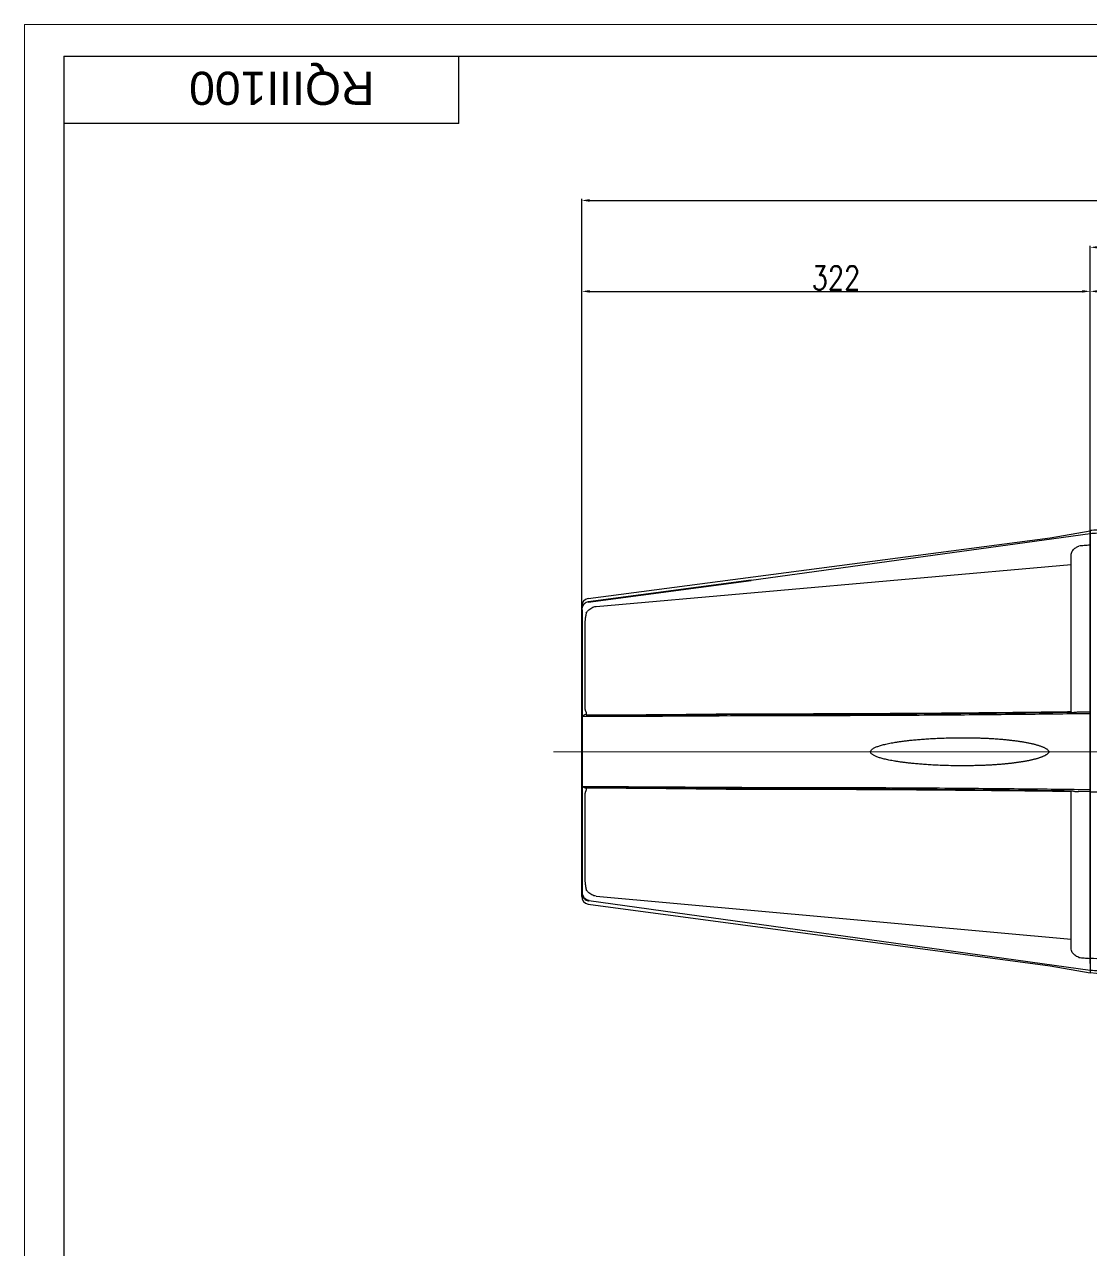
# Model space of a CAD drawing. Header units: millimetres. Extents: x 1758 to 4202, y 581 to 2263.
# Drawn here: x 1758 to 2433, y 1487 to 2263 of the extents above; entities that cross this region are included whole.
import ezdxf

# ---------------------------------------------------------------- set-up
doc = ezdxf.new("R2010")
doc.units = ezdxf.units.MM
doc.linetypes.add('CENTER2', pattern=[28.575, 19.05, -3.175, 3.175, -3.175])
for name, color, linetype, lineweight in [('01___PRT_ALL_DTM_PLN', 7, 'Continuous', 40), ('01___PRT_DEF_DTM_PLN', 3, 'Continuous', 18), ('1CEN', 4, 'CENTER2', 9), ('3-细实线', 5, 'Continuous', 9), ('CU', 7, 'Continuous', 30), ('尺寸', 3, 'Continuous', 9), ('尺寸线', 3, 'Continuous', 15), ('粗实线', 7, 'Continuous', 40), ('细实线', 3, 'Continuous', 13)]:
    doc.layers.add(name, color=color, linetype=linetype, lineweight=lineweight)
doc.styles.get("Standard").update_dxf_attribs({"font": 'arial.ttf'})
doc.styles.add('STYLE1', font='txt.shx', dxfattribs={"width": 0.8, "height": 3, "bigfont": 'gbcbig.shx'})
doc.dimstyles.new('工程标注', dxfattribs={"dimtxt": 6, "dimasz": 5, "dimexe": 1, "dimexo": 0, "dimgap": 1, "dimtad": 1, "dimdec": 0, "dimdsep": 46, "dimtxsty": 'STYLE1', "dimcen": 1, "dimclrd": 256, "dimclrt": 256, "dimadec": 0, "dimazin": 2, "dimtfac": 1, "dimtdec": 0, "dimtmove": 0, "dimatfit": 3, "dimfxl": 0, "dimtolj": 1, "dimarcsym": 0})

# ---------------------------------------------------------------- blocks, each defined once
blk = doc.blocks.new('*D10')
at = {"layer": 'DEFPOINTS', "color": 0, "ltscale": 10, "transparency": 16777216}
for p in [(2433, 2094.16), (2630, 2088.4), (2433, 1942.64)]:
    blk.add_point(p, dxfattribs=at)
at = {"layer": '尺寸线', "color": 0, "lineweight": -2, "ltscale": 10, "transparency": 16777216}
for p, q in [((2433, 1942.64), (2433, 2095.16)), ((2630, 2088.4), (2630, 2095.16))]:
    blk.add_line(p, q, dxfattribs=at)
at = {"layer": '尺寸线', "lineweight": -2, "ltscale": 10, "transparency": 16777216}
blk.add_line((2625, 2094.16), (2438, 2094.16), dxfattribs=at)
at = {"layer": '尺寸线', "ltscale": 10, "transparency": 16777216}
for points in [[(2438, 2094.99), (2438, 2093.33), (2433, 2094.16)], [(2625, 2094.99), (2625, 2093.33), (2630, 2094.16)]]:
    blk.add_solid(points, dxfattribs=at)
at = {"layer": '尺寸线', "ltscale": 10, "transparency": 16777216, "insert": (2531.5, 2102.66), "char_height": 3, "attachment_point": 5, "style": 'STYLE1'}
blk.add_mtext('\\A1;{\\H5x;197}', dxfattribs=at)
blk = doc.blocks.new('*D12')
at = {"layer": 'DEFPOINTS', "color": 0, "ltscale": 10, "transparency": 16777216}
for p in [(2908, 2122.05), (2433, 2095.16), (2908, 2095.16)]:
    blk.add_point(p, dxfattribs=at)
at = {"layer": '尺寸线', "color": 0, "lineweight": -2, "ltscale": 10, "transparency": 16777216}
for p, q in [((2433, 2095.16), (2433, 2123.05)), ((2908, 2095.16), (2908, 2123.05))]:
    blk.add_line(p, q, dxfattribs=at)
at = {"layer": '尺寸线', "lineweight": -2, "ltscale": 10, "transparency": 16777216}
blk.add_line((2438, 2122.05), (2903, 2122.05), dxfattribs=at)
at = {"layer": '尺寸线', "ltscale": 10, "transparency": 16777216}
for points in [[(2438, 2122.89), (2438, 2121.22), (2433, 2122.05)], [(2903, 2122.89), (2903, 2121.22), (2908, 2122.05)]]:
    blk.add_solid(points, dxfattribs=at)
at = {"layer": '尺寸线', "ltscale": 10, "transparency": 16777216, "insert": (2664.96, 2130.55), "char_height": 3, "attachment_point": 5, "style": 'STYLE1'}
blk.add_mtext('\\A1;{\\H5x;475}', dxfattribs=at)
blk = doc.blocks.new('*D22')
at = {"layer": 'DEFPOINTS', "color": 0, "ltscale": 10, "transparency": 16777216}
for p in [(2433, 2094.16), (2433, 1927.38), (2110.95, 1894.79)]:
    blk.add_point(p, dxfattribs=at)
at = {"layer": '尺寸', "color": 0, "lineweight": -2, "ltscale": 10, "transparency": 16777216}
for p, q in [((2110.95, 1894.79), (2110.95, 2095.16)), ((2433, 1927.38), (2433, 2095.16))]:
    blk.add_line(p, q, dxfattribs=at)
at = {"layer": '尺寸', "lineweight": -2, "ltscale": 10, "transparency": 16777216}
blk.add_line((2115.95, 2094.16), (2428, 2094.16), dxfattribs=at)
at = {"layer": '尺寸', "ltscale": 10, "transparency": 16777216}
for points in [[(2115.95, 2094.99), (2115.95, 2093.33), (2110.95, 2094.16)], [(2428, 2094.99), (2428, 2093.33), (2433, 2094.16)]]:
    blk.add_solid(points, dxfattribs=at)
at = {"layer": '尺寸', "ltscale": 10, "transparency": 16777216, "insert": (2271.97, 2102.66), "char_height": 3, "attachment_point": 5, "style": 'STYLE1'}
blk.add_mtext('\\A1;{\\H5x;322}', dxfattribs=at)
blk = doc.blocks.new('*D23')
at = {"layer": 'DEFPOINTS', "color": 0, "ltscale": 10, "transparency": 16777216}
for p in [(3073.65, 2151.74), (2110.95, 2095.16), (3073.65, 1889.99)]:
    blk.add_point(p, dxfattribs=at)
at = {"layer": '尺寸', "color": 0, "lineweight": -2, "ltscale": 10, "transparency": 16777216}
for p, q in [((2110.95, 2095.16), (2110.95, 2152.74)), ((3073.65, 1889.99), (3073.65, 2152.74))]:
    blk.add_line(p, q, dxfattribs=at)
at = {"layer": '尺寸', "lineweight": -2, "ltscale": 10, "transparency": 16777216}
blk.add_line((2115.95, 2151.74), (3068.65, 2151.74), dxfattribs=at)
at = {"layer": '尺寸', "ltscale": 10, "transparency": 16777216}
for points in [[(2115.95, 2152.57), (2115.95, 2150.91), (2110.95, 2151.74)], [(3068.65, 2152.57), (3068.65, 2150.91), (3073.65, 2151.74)]]:
    blk.add_solid(points, dxfattribs=at)
at = {"layer": '尺寸', "ltscale": 10, "transparency": 16777216, "insert": (2592.3, 2160.24), "char_height": 3, "attachment_point": 5, "style": 'STYLE1'}
blk.add_mtext('\\A1;{\\H5x;963}', dxfattribs=at)

msp = doc.modelspace()

# ---------------------------------------------------------------- linework, layer by layer
for q in [(4181.843, 2243.164), (1782.957, 601.164)]:
    msp.add_line((1782.957, 2243.164), q)
at = {"color": 7, "linetype": 'Continuous'}
for p, q in [((2218.201, 1911.26), (2432.997, 1940.826)), ((2407.694, 1938.131), (2432.997, 1942.593)), ((2432.997, 1942.637), (2432.997, 1662.549)), ((2432.997, 1941.093), (2432.997, 1664.093)), ((2115.081, 1899.71), (2407.619, 1938.117)), ((2432.997, 1668.593), (2432.997, 1936.593)), ((2420.997, 1827.795), (2420.997, 1926.961)), ((2120.043, 1894.619), (2420.997, 1921.278)), ((2110.949, 1710.987), (2110.949, 1894.786)), ((2113.78, 1827.348), (2113.793, 1826.33)), ((2425.561, 1827.798), (2432.497, 1827.936)), ((2113.793, 1779.443), (2113.78, 1778.425)), ((2420.997, 1678.218), (2420.997, 1777.39)), ((2432.497, 1777.25), (2425.561, 1777.388)), ((2115.446, 1708.32), (2432.997, 1664.36)), ((2120.106, 1711.147), (2420.997, 1683.908)), ((2115.081, 1706.063), (2407.619, 1667.069)), ((2407.694, 1667.055), (2432.997, 1662.549))]:
    msp.add_line(p, q, dxfattribs=at)
for centre, start, end in [((2115.949, 1894.786), 100, 180), ((2115.949, 1710.987), 180, 260)]:
    msp.add_arc(centre, 5, start, end, dxfattribs=at)
for points, start_tangent, end_tangent in [([(2441.9, 1943.353), (2432.997, 1942.637)], (-0.996555, -0.0829343), (-0.9962154, -0.0869188)), ([(2432.997, 1940.826), (2442.064, 1941.553)], (0.99615, 0.0876648), (0.9966731, 0.0815032)), ([(2407.694, 1938.131), (2407.643, 1938.122)], (-0.9823958, -0.1868112), (-0.9823969, -0.1868056)), ([(2421.696, 1929.625), (2422.392, 1930.601), (2423.276, 1931.436), (2424.439, 1932.201), (2425.847, 1932.896)], (0.492394, 0.8703724), (0.9088299, 0.4171668)), ([(2432.997, 1933.461), (2429.17, 1933.179), (2425.847, 1932.896)], (-0.99641, -0.0846592), (-0.9964095, -0.0846652)), ([(2420.997, 1926.933), (2421.183, 1928.363), (2421.696, 1929.625)], (0, 1), (0.4924729, 0.8703278)), ([(2111.147, 1893.88), (2110.949, 1892.445)], (-0.2717346, -0.9623722), (-0.0000024, -1)), ([(2115.081, 1897.488), (2113.774, 1897.061), (2112.621, 1896.275), (2111.72, 1895.187), (2111.147, 1893.88)], (-0.9849436, -0.1728763), (-0.2717346, -0.9623722)), ([(2113.78, 1890.642), (2114.844, 1891.944), (2116.021, 1892.986), (2117.287, 1893.775), (2118.628, 1894.32), (2120.043, 1894.619)], (0.5710194, 0.8209366), (0.9931186, 0.1171126)), ([(2113.78, 1890.643), (2113.541, 1889.437), (2113.337, 1888.287), (2113.177, 1887.219), (2113.058, 1886.249), (2112.973, 1885.376), (2112.915, 1884.591), (2112.875, 1883.883), (2112.849, 1883.245), (2112.834, 1882.664), (2112.826, 1882.131), (2112.824, 1881.635)], (-0.2017699, -0.9794329), (-0.0000209, -1)), ([(2112.824, 1881.635), (2112.824, 1873.382), (2112.824, 1865.46), (2112.824, 1858.044), (2112.824, 1850.907), (2112.824, 1843.883), (2112.824, 1837.351), (2112.824, 1831.895)], (-0.0000012, -1), (0.0000024, -1)), ([(2112.824, 1831.895), (2112.826, 1831.637), (2112.832, 1831.365), (2112.845, 1831.075), (2112.865, 1830.763), (2112.895, 1830.425), (2112.94, 1830.059), (2113.003, 1829.662), (2113.09, 1829.235), (2113.207, 1828.779), (2113.36, 1828.3), (2113.552, 1827.816), (2113.78, 1827.348)], (0.0000372, -1), (0.4759237, -0.8794866)), ([(2113.793, 1826.33), (2112.694, 1826.073), (2111.773, 1825.45), (2111.162, 1824.548), (2110.949, 1823.496)], (-0.9987918, -0.0491422), (0.0000022, -1)), ([(2432.497, 1826.704), (2413.373, 1826.469), (2393.043, 1826.24), (2371.163, 1826.022), (2347.395, 1825.817), (2321.4, 1825.635), (2292.843, 1825.486), (2261.386, 1825.387), (2226.694, 1825.364), (2111.8, 1824.89)], (-0.9999174, -0.012849), (-0.9999926, 0.003856)), ([(2420.998, 1827.812), (2401.873, 1827.576), (2381.544, 1827.348), (2359.664, 1827.13), (2335.895, 1826.925), (2309.901, 1826.743), (2281.344, 1826.594), (2249.887, 1826.495), (2215.195, 1826.472), (2113.793, 1825.745)], (-0.9999174, -0.012849), (-0.9999926, 0.003856)), ([(2113.793, 1826.33), (2113.875, 1826.135), (2114.107, 1825.971), (2114.47, 1825.847), (2114.933, 1825.771), (2115.455, 1825.744)], (0.0137278, -0.9999058), (0.9999932, -0.0036887)), ([(2421.276, 1827.473), (2402.151, 1827.237), (2381.822, 1827.009), (2359.942, 1826.79), (2336.173, 1826.586), (2310.179, 1826.403), (2281.622, 1826.254), (2250.165, 1826.156), (2215.473, 1826.133), (2115.455, 1825.157)], (-0.9999174, -0.012849), (-0.9999926, 0.003856)), ([(2421.696, 1827.333), (2421.183, 1827.531), (2420.997, 1827.795)], (-0.9697543, 0.244083), (0, 1)), ([(2421.696, 1827.333), (2422.415, 1827.513), (2423.335, 1827.655), (2424.404, 1827.752), (2425.561, 1827.798)], (0.9517555, 0.3068574), (0.9998602, 0.0167226)), ([(2293.875, 1802.594), (2294.013, 1803.193), (2294.4, 1803.765), (2294.986, 1804.293), (2295.7, 1804.767), (2296.522, 1805.202), (2297.454, 1805.616), (2298.496, 1806.013), (2299.636, 1806.394), (2300.863, 1806.759), (2302.189, 1807.111), (2303.632, 1807.458), (2305.215, 1807.802), (2306.959, 1808.145), (2308.886, 1808.488), (2311.017, 1808.831), (2313.37, 1809.172), (2315.959, 1809.507), (2318.798, 1809.834), (2321.904, 1810.148), (2325.282, 1810.444), (2328.925, 1810.716), (2332.85, 1810.958), (2337.103, 1811.165), (2341.746, 1811.331), (2346.815, 1811.442), (2352.264, 1811.482), (2357.874, 1811.437), (2361.44, 1811.362)], (-0.0011604, 0.9999993), (0.999658, -0.0261499)), ([(2361.465, 1811.361), (2362.249, 1811.34), (2363.832, 1811.29), (2365.377, 1811.233), (2366.891, 1811.17), (2368.381, 1811.099), (2369.849, 1811.022), (2371.296, 1810.937), (2372.719, 1810.847), (2374.119, 1810.749), (2375.496, 1810.645), (2376.847, 1810.535), (2378.174, 1810.419), (2379.475, 1810.297), (2380.751, 1810.17), (2382.005, 1810.036), (2383.236, 1809.896), (2384.447, 1809.75), (2385.639, 1809.597), (2386.813, 1809.438), (2387.97, 1809.271), (2389.111, 1809.097), (2390.237, 1808.915), (2391.345, 1808.726), (2392.434, 1808.528), (2393.501, 1808.323), (2394.543, 1808.109), (2395.559, 1807.888), (2396.546, 1807.66), (2397.501, 1807.424), (2398.423, 1807.182), (2399.308, 1806.933), (2400.155, 1806.677), (2400.964, 1806.415), (2401.74, 1806.143), (2402.485, 1805.86), (2403.203, 1805.562), (2403.893, 1805.246), (2404.553, 1804.907), (2405.175, 1804.542), (2405.753, 1804.142), (2406.264, 1803.699), (2406.662, 1803.211), (2406.864, 1802.668), (2406.867, 1802.592)], (0.9996583, -0.0261396), (-0.014683, -0.9998922)), ([(2361.458, 1793.826), (2358.311, 1793.758), (2353.05, 1793.707), (2347.478, 1793.736), (2341.838, 1793.854), (2336.722, 1794.038), (2332.271, 1794.262), (2328.356, 1794.511), (2324.819, 1794.781), (2321.552, 1795.073), (2318.558, 1795.379), (2315.853, 1795.693), (2313.409, 1796.01), (2311.182, 1796.331), (2309.144, 1796.655), (2307.277, 1796.983), (2305.569, 1797.313), (2304.006, 1797.645), (2302.576, 1797.979), (2301.269, 1798.317), (2300.073, 1798.658), (2298.975, 1799.008), (2297.967, 1799.369), (2297.045, 1799.745), (2296.212, 1800.139), (2295.475, 1800.557), (2294.845, 1801.004), (2294.343, 1801.488), (2294.004, 1802.013), (2293.875, 1802.594)], (-0.9996567, -0.0262013), (0.0047408, 0.9999888)), ([(2406.868, 1802.592), (2406.729, 1802.092), (2406.396, 1801.626), (2405.965, 1801.213), (2405.497, 1800.857), (2405.013, 1800.543), (2404.51, 1800.255), (2403.975, 1799.98), (2403.407, 1799.714), (2402.818, 1799.461), (2402.21, 1799.219), (2401.581, 1798.985), (2400.929, 1798.76), (2400.253, 1798.54), (2399.55, 1798.324), (2398.817, 1798.113), (2398.058, 1797.906), (2397.274, 1797.704), (2396.466, 1797.507), (2395.637, 1797.315), (2394.787, 1797.129), (2393.919, 1796.947), (2393.033, 1796.772), (2392.131, 1796.602), (2391.213, 1796.437), (2390.282, 1796.278), (2389.339, 1796.125), (2388.384, 1795.977), (2387.418, 1795.834), (2386.441, 1795.697), (2385.452, 1795.564), (2384.449, 1795.436), (2383.433, 1795.313), (2382.402, 1795.194), (2381.357, 1795.08), (2380.295, 1794.97), (2379.216, 1794.864), (2378.121, 1794.762), (2377.007, 1794.664), (2375.876, 1794.571), (2374.727, 1794.482), (2373.561, 1794.397), (2372.379, 1794.317), (2371.18, 1794.241), (2369.965, 1794.171), (2368.734, 1794.105), (2367.488, 1794.043), (2366.227, 1793.987), (2364.946, 1793.936), (2363.641, 1793.889), (2362.309, 1793.848), (2361.483, 1793.825)], (-0.000592, -0.9999998), (-0.9996566, -0.026205)), ([(2113.793, 1779.443), (2112.694, 1779.699), (2111.773, 1780.323), (2111.162, 1781.226), (2110.949, 1782.278)], (-0.998793, 0.0491186), (0.0000836, 1)), ([(2432.497, 1778.48), (2413.372, 1778.716), (2393.043, 1778.944), (2371.163, 1779.163), (2347.394, 1779.367), (2321.4, 1779.55), (2292.843, 1779.699), (2261.386, 1779.798), (2226.694, 1779.821), (2111.8, 1780.296)], (-0.9999174, 0.0128538), (-0.9999926, -0.0038511)), ([(2113.78, 1778.425), (2113.551, 1777.956), (2113.358, 1777.467), (2113.204, 1776.984), (2113.087, 1776.527), (2113.001, 1776.1), (2112.939, 1775.705), (2112.895, 1775.342), (2112.864, 1775.007), (2112.844, 1774.698), (2112.832, 1774.41), (2112.826, 1774.138), (2112.824, 1773.878)], (-0.4759063, -0.879496), (-0.0000383, -1)), ([(2115.455, 1780.029), (2114.933, 1780.002), (2114.47, 1779.926), (2114.107, 1779.802), (2113.875, 1779.638), (2113.793, 1779.443)], (-0.9999932, -0.0036885), (-0.0137311, -0.9999057)), ([(2420.998, 1777.372), (2401.873, 1777.608), (2381.544, 1777.836), (2359.664, 1778.055), (2335.895, 1778.259), (2309.901, 1778.442), (2281.344, 1778.592), (2249.887, 1778.69), (2215.195, 1778.713), (2113.793, 1779.441)], (-0.9999174, 0.0128538), (-0.9999926, -0.0038511)), ([(2421.276, 1777.712), (2402.151, 1777.948), (2381.822, 1778.176), (2359.941, 1778.394), (2336.173, 1778.599), (2310.179, 1778.782), (2281.622, 1778.931), (2250.165, 1779.03), (2215.472, 1779.053), (2115.455, 1780.029)], (-0.9999174, 0.0128538), (-0.9999926, -0.0038511)), ([(2420.997, 1777.391), (2421.183, 1777.655), (2421.696, 1777.853)], (0, 1), (0.9697543, 0.244083)), ([(2421.696, 1777.853), (2422.415, 1777.673), (2423.335, 1777.531), (2424.404, 1777.434), (2425.561, 1777.388)], (0.9517555, -0.3068574), (0.9998602, -0.0167226)), ([(2432.497, 1777.25), (2463.74, 1777.613), (2495.868, 1777.466), (2528.049, 1777.463)], (0.999906, -0.0137125), (0.9999996, 0.0009144)), ([(2112.824, 1773.878), (2112.824, 1768.418), (2112.824, 1761.872), (2112.824, 1754.859), (2112.824, 1747.732), (2112.824, 1740.326), (2112.824, 1732.418), (2112.824, 1724.138)], (-0.0000019, -1), (0.0000013, -1)), ([(2112.824, 1724.139), (2112.826, 1723.688), (2112.832, 1723.198), (2112.845, 1722.663), (2112.866, 1722.076), (2112.899, 1721.432), (2112.947, 1720.726), (2113.014, 1719.952), (2113.106, 1719.107), (2113.229, 1718.186), (2113.385, 1717.197), (2113.573, 1716.167), (2113.78, 1715.131)], (0.0000208, -1), (0.2018643, -0.9794135)), ([(2120.043, 1711.154), (2118.628, 1711.453), (2117.287, 1711.998), (2116.021, 1712.787), (2114.844, 1713.829), (2113.78, 1715.131)], (-0.9931187, 0.117112), (-0.5710194, 0.8209366)), ([(2110.949, 1713.328), (2111.147, 1711.893)], (0.0000021, -1), (0.2717346, -0.9623722)), ([(2111.147, 1711.893), (2111.72, 1710.586), (2112.621, 1709.498), (2113.774, 1708.712), (2115.081, 1708.285)], (0.2717346, -0.9623722), (0.9849435, -0.1728763)), ([(2421.696, 1675.561), (2421.183, 1676.823), (2420.997, 1678.253)], (-0.492473, 0.8703277), (0, 1)), ([(2425.849, 1672.283), (2424.428, 1672.991), (2423.308, 1673.725), (2422.41, 1674.564), (2421.696, 1675.561)], (-0.9089132, 0.4169853), (-0.4923789, 0.8703809)), ([(2425.832, 1672.291), (2429.169, 1672.007), (2432.997, 1671.725)], (0.9964095, -0.0846652), (0.99641, -0.0846592)), ([(2541.086, 1668.229), (2530.339, 1668.351), (2514.241, 1668.651), (2498.191, 1669.085), (2482.114, 1669.668), (2465.977, 1670.408), (2449.776, 1671.309), (2432.997, 1671.725)], (-0.9999652, 0.0083398), (-0.9975005, 0.0706589)), ([(2407.619, 1667.069), (2407.681, 1667.057)], (0.9824406, -0.1865757), (0.982444, -0.1865577)), ([(2407.648, 1667.063), (2407.694, 1667.055)], (0.9823999, -0.1867898), (0.9823992, -0.1867935)), ([(2432.997, 1664.36), (2438.55, 1663.931), (2443.324, 1663.542), (2447.846, 1663.189), (2452.144, 1662.866), (2456.24, 1662.57), (2460.161, 1662.298), (2463.964, 1662.043), (2467.762, 1661.799), (2471.688, 1661.556), (2475.872, 1661.307), (2480.419, 1661.05), (2485.39, 1660.784), (2490.827, 1660.51)], (0.9962495, -0.0865275), (0.9988118, -0.0487329)), ([(2476.026, 1659.273), (2465.4, 1660.01), (2432.997, 1662.549)], (-0.9977739, 0.066687), (-0.9962154, 0.0869188))]:
    msp.add_spline(points, degree=3, dxfattribs=dict(at, start_tangent=start_tangent, end_tangent=end_tangent))
at = {"layer": '01___PRT_ALL_DTM_PLN'}
msp.add_line((2110.966, 1892.501), (2110.931, 1713.272), dxfattribs=at)
at = {"layer": '01___PRT_ALL_DTM_PLN', "color": 7, "linetype": 'Continuous'}
msp.add_arc((2116.377, 1713.702), 5.462, 184.518322, 260.185541, dxfattribs=at)
at = {"layer": '01___PRT_DEF_DTM_PLN'}
msp.add_line((2113.686, 1708.948), (2111.623, 1711.012), dxfattribs=at)
at = {"layer": '1CEN', "color": 1}
msp.add_line((3097.997, 1802.593), (2176.178, 1802.593), dxfattribs=at)
at = {"layer": '3-细实线', "color": 1}
msp.add_line((2757.385, 1802.593), (2093.072, 1802.593), dxfattribs=at)
at = {"layer": 'CU'}
for q in [(2033.178, 2243.164), (1782.957, 2200.509)]:
    msp.add_line((2033.178, 2200.509), q, dxfattribs=at)
at = {"layer": '粗实线'}
msp.add_line((2115.081, 1897.488), (2218.201, 1911.26), dxfattribs=at)
at = {"layer": '细实线', "color": 3}
for p, q in [((1757.957, 581.164), (1757.957, 2263.164)), ((1757.957, 2263.164), (4201.843, 2263.164)), ((1757.957, 2263.164), (4201.843, 2263.164))]:
    msp.add_line(p, q, dxfattribs=at)

# ---------------------------------------------------------------- texts
at = {"color": 7}
msp.add_text('RQIII100', height=21, rotation=180, dxfattribs=at).set_placement((1979.602, 2233.262))

# ---------------------------------------------------------------- dimensions: what is measured, and where the dimension line sits
at = {"layer": '尺寸', "ltscale": 10}
for base, p1, p2, picture, middle in [((3073.652, 2151.741), (2110.949, 2095.16), (3073.652, 1889.993), '*D23', (2592.3, 2160.241)), ((2432.997, 2094.16), (2110.949, 1894.786), (2432.997, 1927.375), '*D22', (2271.973, 2102.66))]:
    dim = msp.add_linear_dim(base=base, p1=p1, p2=p2, text='{\\H5x;<>}', dimstyle='工程标注', dxfattribs=at)
    dim.commit()
    dim.dimension.update_dxf_attribs({"geometry": picture, "text_midpoint": middle})
at = {"layer": '尺寸线', "ltscale": 10}
dim = msp.add_linear_dim(base=(2907.997, 2122.054), p1=(2432.997, 2095.16), p2=(2907.997, 2095.16), text='{\\H5x;<>}', dimstyle='工程标注', dxfattribs=at)
dim.commit()
dim.dimension.update_dxf_attribs({"geometry": '*D12', "text_midpoint": (2664.957, 2122.054), "dimtype": 160})
dim = msp.add_linear_dim(base=(2432.997, 2094.16), p1=(2629.997, 2088.401), p2=(2432.997, 1942.637), text='{\\H5x;<>}', dimstyle='工程标注', dxfattribs=at)
dim.commit()
dim.dimension.update_dxf_attribs({"geometry": '*D10', "text_midpoint": (2531.497, 2102.66)})

doc.saveas('drawing.dxf')
